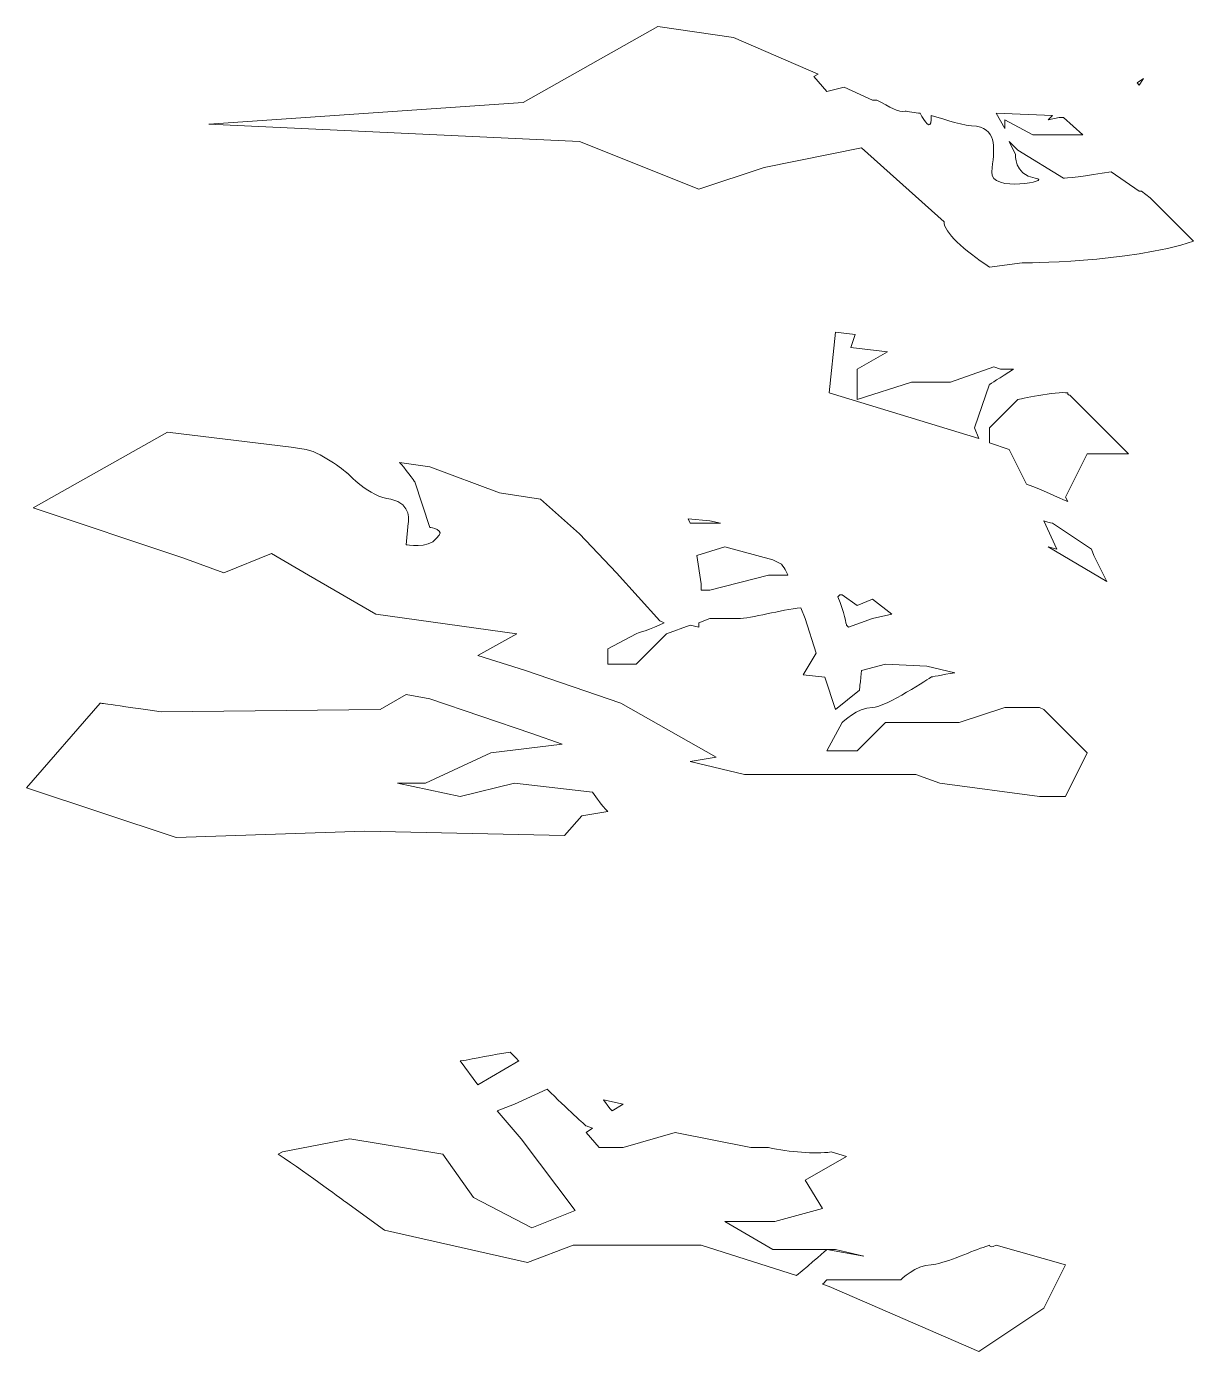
# Model space of a CAD drawing. Extents: x -2 to 9008, y -1000 to 0.
# Drawn here: x 2769.72 to 2775.1, y -692.84 to -686.73 of the extents above; entities that cross this region are included whole.
import ezdxf

# ---------------------------------------------------------------- set-up
doc = ezdxf.new("R2010")
doc.units = 0
doc.header["$MEASUREMENT"] = 0
doc.layers.add('Layer 1', color=7, linetype='Continuous')

# ---------------------------------------------------------------- blocks, each defined once
blk = doc.blocks.new('block 6')
at = {"layer": 'Layer 1', "lineweight": 0}
for points in [[(2774.840026855469, -686.9899902343805), (2774.869995117188, -686.9699707031305), (2774.849975585938, -687), (2774.840026855469, -686.9899902343805)], [(2774.47998046875, -687.1499633789099), (2774.5, -687.1499633789099), (2774.590026855469, -687.22998046875), (2774.359985351562, -687.22998046875), (2774.22998046875, -687.1599731445294), (2774.22998046875, -687.2000122070294), (2774.190002441406, -687.1300048828198), (2774.450012207031, -687.1400146484393), (2774.429992675781, -687.1599731445294), (2774.47998046875, -687.1499633789099)], [(2772.780029296875, -689.0199584960992), (2772.77001953125, -689), (2772.869995117188, -689.0100097656305), (2772.919982910156, -689.0199584960992), (2772.780029296875, -689.0199584960992)], [(2772.380004882812, -691.6799926757794), (2772.469970703125, -691.7000122070294), (2772.419982910156, -691.72998046875), (2772.409973144531, -691.7199707031305), (2772.380004882812, -691.6799926757794)]]:
    blk.add_lwpolyline(points, dxfattribs=at)
for points, knots in [([(2774.309997558594, -687.8200073242188), (2774.309997558594, -687.8200073242188), (2774.159973144531, -687.8399658203198), (2774.159973144531, -687.8399658203198), (2774.039978027344, -687.7600097656305), (2773.950012207031, -687.6799926757794), (2773.950012207031, -687.6300048828198), (2773.950012207031, -687.6300048828198), (2773.570007324219, -687.2899780273492), (2773.570007324219, -687.2899780273492), (2773.570007324219, -687.2899780273492), (2773.119995117188, -687.3800048828198), (2773.119995117188, -687.3800048828198), (2773.119995117188, -687.3800048828198), (2772.820007324219, -687.47998046875), (2772.820007324219, -687.47998046875), (2772.820007324219, -687.47998046875), (2772.27001953125, -687.2600097656305), (2772.27001953125, -687.2600097656305), (2772.27001953125, -687.2600097656305), (2770.559997558594, -687.1799926757794), (2770.559997558594, -687.1799926757794), (2770.559997558594, -687.1799926757794), (2772.010009765625, -687.0799560546893), (2772.010009765625, -687.0799560546893), (2772.010009765625, -687.0799560546893), (2772.630004882812, -686.72998046875), (2772.630004882812, -686.72998046875), (2772.630004882812, -686.72998046875), (2772.97998046875, -686.7799682617188), (2772.97998046875, -686.7799682617188), (2772.97998046875, -686.7799682617188), (2773.369995117188, -686.9500122070294), (2773.369995117188, -686.9500122070294), (2773.369995117188, -686.9500122070294), (2773.349975585938, -686.9599609375), (2773.349975585938, -686.9599609375), (2773.349975585938, -686.9599609375), (2773.409973144531, -687.0299682617188), (2773.409973144531, -687.0299682617188), (2773.409973144531, -687.0299682617188), (2773.489990234375, -687.0100097656305), (2773.489990234375, -687.0100097656305), (2773.489990234375, -687.0100097656305), (2773.619995117188, -687.0700073242188), (2773.619995117188, -687.0700073242188), (2773.619995117188, -687.0700073242188), (2773.640014648438, -687.0700073242188), (2773.640014648438, -687.0700073242188), (2773.700012207031, -687.0999755859393), (2773.739990234375, -687.1300048828198), (2773.77001953125, -687.1199951171893), (2773.780029296875, -687.1199951171893), (2773.820007324219, -687.1300048828198), (2773.840026855469, -687.1300048828198), (2773.859985351562, -687.1699829101599), (2773.890014648438, -687.2099609375), (2773.890014648438, -687.1599731445294), (2773.890014648438, -687.1599731445294), (2773.890014648438, -687.1499633789099), (2773.890014648438, -687.1400146484393), (2773.960021972656, -687.1599731445294), (2774.039978027344, -687.1900024414099), (2774.099975585938, -687.1900024414099), (2774.200012207031, -687.2099609375), (2774.179992675781, -687.2999877929688), (2774.169982910156, -687.3999633789099), (2774.159973144531, -687.5), (2774.460021972656, -687.4400024414099), (2774.369995117188, -687.4299926757794), (2774.27001953125, -687.4099731445294), (2774.280029296875, -687.3200073242188), (2774.280029296875, -687.3200073242188), (2774.280029296875, -687.3200073242188), (2774.25, -687.2600097656305), (2774.25, -687.2600097656305), (2774.25, -687.2600097656305), (2774.289978027344, -687.2999877929688), (2774.289978027344, -687.2999877929688), (2774.289978027344, -687.2999877929688), (2774.5, -687.4299926757794), (2774.5, -687.4299926757794), (2774.5, -687.4299926757794), (2774.609985351562, -687.4199829101599), (2774.719970703125, -687.3999633789099), (2774.719970703125, -687.3999633789099), (2774.849975585938, -687.4899902343805), (2774.849975585938, -687.4899902343805), (2774.849975585938, -687.4899902343805), (2774.859985351562, -687.4899902343805), (2774.859985351562, -687.4899902343805), (2774.859985351562, -687.4899902343805), (2774.900024414062, -687.5199584960992), (2774.900024414062, -687.5199584960992), (2774.900024414062, -687.5199584960992), (2775.099975585938, -687.7199707031305), (2775.099975585938, -687.7199707031305), (2774.799987792969, -687.8200073242188), (2774.309997558594, -687.8200073242188), (2774.309997558594, -687.8200073242188)], [0, 0, 0, 0, 1, 1, 1, 2, 2, 2, 3, 3, 3, 4, 4, 4, 5, 5, 5, 6, 6, 6, 7, 7, 7, 8, 8, 8, 9, 9, 9, 10, 10, 10, 11, 11, 11, 12, 12, 12, 13, 13, 13, 14, 14, 14, 15, 15, 15, 16, 16, 16, 17, 17, 17, 18, 18, 18, 19, 19, 19, 20, 20, 20, 21, 21, 21, 22, 22, 22, 23, 23, 23, 24, 24, 24, 25, 25, 25, 26, 26, 26, 27, 27, 27, 28, 28, 28, 29, 29, 29, 30, 30, 30, 31, 31, 31, 32, 32, 32, 33, 33, 33, 33]), ([(2774.109985351562, -688.6300048828198), (2774.109985351562, -688.6300048828198), (2773.419982910156, -688.4199829101599), (2773.419982910156, -688.4199829101599), (2773.419982910156, -688.4199829101599), (2773.450012207031, -688.1400146484393), (2773.450012207031, -688.1400146484393), (2773.450012207031, -688.1400146484393), (2773.539978027344, -688.1499633789099), (2773.539978027344, -688.1499633789099), (2773.539978027344, -688.1499633789099), (2773.52001953125, -688.2099609375), (2773.52001953125, -688.2099609375), (2773.52001953125, -688.2099609375), (2773.690002441406, -688.22998046875), (2773.690002441406, -688.22998046875), (2773.690002441406, -688.22998046875), (2773.549987792969, -688.3099975585992), (2773.549987792969, -688.3099975585992), (2773.549987792969, -688.3099975585992), (2773.549987792969, -688.4500122070294), (2773.549987792969, -688.4500122070294), (2773.549987792969, -688.4500122070294), (2773.799987792969, -688.3699951171893), (2773.799987792969, -688.3699951171893), (2773.799987792969, -688.3699951171893), (2773.97998046875, -688.3699951171893), (2773.97998046875, -688.3699951171893), (2773.97998046875, -688.3699951171893), (2774.179992675781, -688.2999877929688), (2774.179992675781, -688.2999877929688), (2774.179992675781, -688.2999877929688), (2774.210021972656, -688.3099975585992), (2774.210021972656, -688.3099975585992), (2774.210021972656, -688.3099975585992), (2774.27001953125, -688.3099975585992), (2774.27001953125, -688.3099975585992), (2774.210021972656, -688.3499755859393), (2774.159973144531, -688.3800048828198), (2774.159973144531, -688.3800048828198), (2774.159973144531, -688.3800048828198), (2774.090026855469, -688.5799560546893), (2774.090026855469, -688.5799560546893), (2774.090026855469, -688.5799560546893), (2774.109985351562, -688.6300048828198), (2774.109985351562, -688.6300048828198)], [0, 0, 0, 0, 1, 1, 1, 2, 2, 2, 3, 3, 3, 4, 4, 4, 5, 5, 5, 6, 6, 6, 7, 7, 7, 8, 8, 8, 9, 9, 9, 10, 10, 10, 11, 11, 11, 12, 12, 12, 13, 13, 13, 14, 14, 14, 15, 15, 15, 15]), ([(2774.609985351562, -688.7000122070294), (2774.609985351562, -688.7000122070294), (2774.510009765625, -688.8999633789099), (2774.510009765625, -688.8999633789099), (2774.510009765625, -688.8999633789099), (2774.52001953125, -688.9199829101599), (2774.52001953125, -688.9199829101599), (2774.469970703125, -688.8999633789099), (2774.409973144531, -688.8699951171893), (2774.330017089844, -688.8399658203198), (2774.330017089844, -688.8399658203198), (2774.25, -688.6799926757794), (2774.25, -688.6799926757794), (2774.25, -688.6799926757794), (2774.159973144531, -688.6499633789099), (2774.159973144531, -688.6499633789099), (2774.159973144531, -688.6199951171893), (2774.159973144531, -688.5799560546893), (2774.159973144531, -688.5799560546893), (2774.159973144531, -688.5799560546893), (2774.289978027344, -688.4500122070294), (2774.289978027344, -688.4500122070294), (2774.289978027344, -688.4500122070294), (2774.469970703125, -688.4099731445294), (2774.52001953125, -688.4199829101599), (2774.52001953125, -688.4199829101599), (2774.52001953125, -688.4299926757794), (2774.530029296875, -688.4299926757794), (2774.530029296875, -688.4299926757794), (2774.799987792969, -688.7000122070294), (2774.799987792969, -688.7000122070294), (2774.799987792969, -688.7000122070294), (2774.609985351562, -688.7000122070294), (2774.609985351562, -688.7000122070294)], [0, 0, 0, 0, 1, 1, 1, 2, 2, 2, 3, 3, 3, 4, 4, 4, 5, 5, 5, 6, 6, 6, 7, 7, 7, 8, 8, 8, 9, 9, 9, 10, 10, 10, 11, 11, 11, 11]), ([(2770.369995117188, -688.5999755859393), (2770.369995117188, -688.5999755859393), (2770.940002441406, -688.6699829101599), (2770.940002441406, -688.6699829101599), (2770.940002441406, -688.6699829101599), (2771.010009765625, -688.6799926757794), (2771.010009765625, -688.6799926757794), (2771.090026855469, -688.7000122070294), (2771.200012207031, -688.7899780273492), (2771.200012207031, -688.7899780273492), (2771.200012207031, -688.7899780273492), (2771.299987792969, -688.8999633789099), (2771.400024414062, -688.9099731445294), (2771.5, -688.9299926757794), (2771.47998046875, -689.0199584960992), (2771.47998046875, -689.0199584960992), (2771.47998046875, -689.0199584960992), (2771.469970703125, -689.1199951171893), (2771.469970703125, -689.1199951171893), (2771.469970703125, -689.1199951171893), (2771.570007324219, -689.1400146484393), (2771.609985351562, -689.0899658203198), (2771.659973144531, -689.0499877929688), (2771.580017089844, -689.0399780273492), (2771.580017089844, -689.0399780273492), (2771.580017089844, -689.0399780273492), (2771.510009765625, -688.8299560546893), (2771.510009765625, -688.8299560546893), (2771.510009765625, -688.8299560546893), (2771.460021972656, -688.7600097656305), (2771.440002441406, -688.7399902343805), (2771.440002441406, -688.7399902343805), (2771.580017089844, -688.7600097656305), (2771.580017089844, -688.7600097656305), (2771.580017089844, -688.7600097656305), (2771.900024414062, -688.8800048828198), (2771.900024414062, -688.8800048828198), (2771.900024414062, -688.8800048828198), (2772.090026855469, -688.9099731445294), (2772.090026855469, -688.9099731445294), (2772.090026855469, -688.9099731445294), (2772.27001953125, -689.0700073242188), (2772.27001953125, -689.0700073242188), (2772.27001953125, -689.0700073242188), (2772.440002441406, -689.25), (2772.440002441406, -689.25), (2772.440002441406, -689.25), (2772.640014648438, -689.4699707031305), (2772.640014648438, -689.4699707031305), (2772.640014648438, -689.4699707031305), (2772.659973144531, -689.47998046875), (2772.659973144531, -689.47998046875), (2772.599975585938, -689.5100097656305), (2772.530029296875, -689.5299682617188), (2772.530029296875, -689.5299682617188), (2772.530029296875, -689.5299682617188), (2772.400024414062, -689.5999755859393), (2772.400024414062, -689.5999755859393), (2772.400024414062, -689.5999755859393), (2772.400024414062, -689.6699829101599), (2772.400024414062, -689.6699829101599), (2772.400024414062, -689.6699829101599), (2772.530029296875, -689.6699829101599), (2772.530029296875, -689.6699829101599), (2772.530029296875, -689.6699829101599), (2772.669982910156, -689.5299682617188), (2772.669982910156, -689.5299682617188), (2772.669982910156, -689.5299682617188), (2772.780029296875, -689.4899902343805), (2772.780029296875, -689.4899902343805), (2772.780029296875, -689.4899902343805), (2772.820007324219, -689.5), (2772.820007324219, -689.5), (2772.820007324219, -689.5), (2772.820007324219, -689.47998046875), (2772.820007324219, -689.47998046875), (2772.820007324219, -689.47998046875), (2772.869995117188, -689.4599609375), (2772.869995117188, -689.4599609375), (2772.869995117188, -689.4599609375), (2772.919982910156, -689.4599609375), (2773, -689.4599609375), (2773.059997558594, -689.4599609375), (2773.200012207031, -689.4199829101599), (2773.289978027344, -689.4099731445294), (2773.289978027344, -689.4099731445294), (2773.309997558594, -689.4599609375), (2773.309997558594, -689.4599609375), (2773.309997558594, -689.4599609375), (2773.359985351562, -689.6199951171893), (2773.359985351562, -689.6199951171893), (2773.359985351562, -689.6199951171893), (2773.299987792969, -689.7199707031305), (2773.299987792969, -689.7199707031305), (2773.299987792969, -689.7199707031305), (2773.400024414062, -689.72998046875), (2773.400024414062, -689.72998046875), (2773.400024414062, -689.72998046875), (2773.450012207031, -689.8800048828198), (2773.450012207031, -689.8800048828198), (2773.450012207031, -689.8800048828198), (2773.559997558594, -689.7899780273492), (2773.559997558594, -689.7899780273492), (2773.559997558594, -689.7899780273492), (2773.559997558594, -689.7899780273492), (2773.570007324219, -689.7000122070294), (2773.570007324219, -689.7000122070294), (2773.679992675781, -689.6699829101599), (2773.679992675781, -689.6699829101599), (2773.679992675781, -689.6699829101599), (2773.869995117188, -689.6799926757794), (2773.869995117188, -689.6799926757794), (2773.869995117188, -689.6799926757794), (2774, -689.7099609375), (2774, -689.7099609375), (2773.940002441406, -689.7199707031305), (2773.890014648438, -689.72998046875), (2773.890014648438, -689.72998046875), (2773.890014648438, -689.72998046875), (2773.679992675781, -689.8699951171893), (2773.619995117188, -689.8699951171893), (2773.549987792969, -689.8699951171893), (2773.47998046875, -689.9400024414099), (2773.47998046875, -689.9400024414099), (2773.47998046875, -689.9400024414099), (2773.409973144531, -690.0700073242188), (2773.409973144531, -690.0700073242188), (2773.409973144531, -690.0700073242188), (2773.549987792969, -690.0700073242188), (2773.549987792969, -690.0700073242188), (2773.549987792969, -690.0700073242188), (2773.679992675781, -689.9400024414099), (2773.679992675781, -689.9400024414099), (2773.679992675781, -689.9400024414099), (2774.02001953125, -689.9400024414099), (2774.02001953125, -689.9400024414099), (2774.02001953125, -689.9400024414099), (2774.22998046875, -689.8699951171893), (2774.22998046875, -689.8699951171893), (2774.22998046875, -689.8699951171893), (2774.299987792969, -689.8699951171893), (2774.390014648438, -689.8699951171893), (2774.390014648438, -689.8699951171893), (2774.409973144531, -689.8800048828198), (2774.409973144531, -689.8800048828198), (2774.409973144531, -689.8800048828198), (2774.609985351562, -690.0799560546893), (2774.609985351562, -690.0799560546893), (2774.609985351562, -690.0799560546893), (2774.510009765625, -690.2799682617188), (2774.510009765625, -690.2799682617188), (2774.510009765625, -690.2799682617188), (2774.390014648438, -690.2799682617188), (2774.390014648438, -690.2799682617188), (2774.390014648438, -690.2799682617188), (2773.929992675781, -690.2199707031305), (2773.929992675781, -690.2199707031305), (2773.929992675781, -690.2199707031305), (2773.820007324219, -690.1799926757794), (2773.820007324219, -690.1799926757794), (2773.820007324219, -690.1799926757794), (2773.030029296875, -690.1799926757794), (2773.030029296875, -690.1799926757794), (2773.030029296875, -690.1799926757794), (2772.780029296875, -690.1199951171893), (2772.780029296875, -690.1199951171893), (2772.780029296875, -690.1199951171893), (2772.900024414062, -690.0999755859393), (2772.900024414062, -690.0999755859393), (2772.900024414062, -690.0999755859393), (2772.460021972656, -689.8499755859393), (2772.460021972656, -689.8499755859393), (2772.460021972656, -689.8499755859393), (2772.02001953125, -689.7000122070294), (2772.02001953125, -689.7000122070294), (2772.02001953125, -689.7000122070294), (2771.799987792969, -689.6300048828198), (2771.799987792969, -689.6300048828198), (2771.799987792969, -689.6300048828198), (2771.97998046875, -689.5299682617188), (2771.97998046875, -689.5299682617188), (2771.97998046875, -689.5299682617188), (2771.330017089844, -689.4400024414099), (2771.330017089844, -689.4400024414099), (2771.330017089844, -689.4400024414099), (2771.02001953125, -689.2600097656305), (2771.02001953125, -689.2600097656305), (2771.02001953125, -689.2600097656305), (2770.849975585938, -689.1599731445294), (2770.849975585938, -689.1599731445294), (2770.849975585938, -689.1599731445294), (2770.630004882812, -689.25), (2770.630004882812, -689.25), (2770.630004882812, -689.25), (2770.440002441406, -689.1799926757794), (2770.440002441406, -689.1799926757794), (2770.440002441406, -689.1799926757794), (2769.75, -688.9500122070294), (2769.75, -688.9500122070294), (2769.75, -688.9500122070294), (2770.369995117188, -688.5999755859393), (2770.369995117188, -688.5999755859393)], [0, 0, 0, 0, 1, 1, 1, 2, 2, 2, 3, 3, 3, 4, 4, 4, 5, 5, 5, 6, 6, 6, 7, 7, 7, 8, 8, 8, 9, 9, 9, 10, 10, 10, 11, 11, 11, 12, 12, 12, 13, 13, 13, 14, 14, 14, 15, 15, 15, 16, 16, 16, 17, 17, 17, 18, 18, 18, 19, 19, 19, 20, 20, 20, 21, 21, 21, 22, 22, 22, 23, 23, 23, 24, 24, 24, 25, 25, 25, 26, 26, 26, 27, 27, 27, 28, 28, 28, 29, 29, 29, 30, 30, 30, 31, 31, 31, 32, 32, 32, 33, 33, 33, 34, 34, 34, 35, 35, 35, 36, 36, 36, 37, 37, 37, 38, 38, 38, 39, 39, 39, 40, 40, 40, 41, 41, 41, 42, 42, 42, 43, 43, 43, 44, 44, 44, 45, 45, 45, 46, 46, 46, 47, 47, 47, 48, 48, 48, 49, 49, 49, 50, 50, 50, 51, 51, 51, 52, 52, 52, 53, 53, 53, 54, 54, 54, 55, 55, 55, 56, 56, 56, 57, 57, 57, 58, 58, 58, 59, 59, 59, 60, 60, 60, 61, 61, 61, 62, 62, 62, 63, 63, 63, 64, 64, 64, 65, 65, 65, 66, 66, 66, 67, 67, 67, 67]), ([(2774.409973144531, -689.0100097656305), (2774.440002441406, -689.0199584960992), (2774.450012207031, -689.0199584960992), (2774.450012207031, -689.0199584960992), (2774.450012207031, -689.0199584960992), (2774.630004882812, -689.1400146484393), (2774.630004882812, -689.1400146484393), (2774.630004882812, -689.1400146484393), (2774.640014648438, -689.1699829101599), (2774.640014648438, -689.1699829101599), (2774.640014648438, -689.1699829101599), (2774.700012207031, -689.2899780273492), (2774.700012207031, -689.2899780273492), (2774.700012207031, -689.2899780273492), (2774.429992675781, -689.1300048828198), (2774.429992675781, -689.1300048828198), (2774.429992675781, -689.1300048828198), (2774.469970703125, -689.1400146484393), (2774.469970703125, -689.1400146484393), (2774.469970703125, -689.1400146484393), (2774.409973144531, -689.0100097656305), (2774.409973144531, -689.0100097656305)], [0, 0, 0, 0, 1, 1, 1, 2, 2, 2, 3, 3, 3, 4, 4, 4, 5, 5, 5, 6, 6, 6, 7, 7, 7, 7]), ([(2772.809997558594, -689.1699829101599), (2772.809997558594, -689.1699829101599), (2772.940002441406, -689.1300048828198), (2772.940002441406, -689.1300048828198), (2772.940002441406, -689.1300048828198), (2773.159973144531, -689.1900024414099), (2773.159973144531, -689.1900024414099), (2773.159973144531, -689.1900024414099), (2773.200012207031, -689.2099609375), (2773.200012207031, -689.2099609375), (2773.219970703125, -689.22998046875), (2773.22998046875, -689.2600097656305), (2773.22998046875, -689.2600097656305), (2773.22998046875, -689.2600097656305), (2773.140014648438, -689.2600097656305), (2773.140014648438, -689.2600097656305), (2773.140014648438, -689.2600097656305), (2772.869995117188, -689.3299560546893), (2772.869995117188, -689.3299560546893), (2772.869995117188, -689.3299560546893), (2772.849975585938, -689.3299560546893), (2772.830017089844, -689.3299560546893), (2772.830017089844, -689.3299560546893), (2772.830017089844, -689.2999877929688), (2772.830017089844, -689.2999877929688), (2772.830017089844, -689.2999877929688), (2772.809997558594, -689.1699829101599), (2772.809997558594, -689.1699829101599)], [0, 0, 0, 0, 1, 1, 1, 2, 2, 2, 3, 3, 3, 4, 4, 4, 5, 5, 5, 6, 6, 6, 7, 7, 7, 8, 8, 8, 9, 9, 9, 9]), ([(2773.710021972656, -689.4400024414099), (2773.710021972656, -689.4400024414099), (2773.619995117188, -689.4599609375), (2773.619995117188, -689.4599609375), (2773.619995117188, -689.4599609375), (2773.510009765625, -689.5), (2773.510009765625, -689.5), (2773.510009765625, -689.5), (2773.5, -689.4899902343805), (2773.5, -689.4899902343805), (2773.5, -689.4899902343805), (2773.489990234375, -689.4299926757794), (2773.460021972656, -689.3599853515698), (2773.469970703125, -689.3499755859393), (2773.469970703125, -689.3499755859393), (2773.47998046875, -689.3499755859393), (2773.47998046875, -689.3499755859393), (2773.549987792969, -689.3999633789099), (2773.549987792969, -689.3999633789099), (2773.549987792969, -689.3999633789099), (2773.619995117188, -689.3699951171893), (2773.619995117188, -689.3699951171893), (2773.619995117188, -689.3699951171893), (2773.710021972656, -689.4400024414099), (2773.710021972656, -689.4400024414099)], [0, 0, 0, 0, 1, 1, 1, 2, 2, 2, 3, 3, 3, 4, 4, 4, 5, 5, 5, 6, 6, 6, 7, 7, 7, 8, 8, 8, 8]), ([(2770.059997558594, -689.8499755859393), (2770.059997558594, -689.8499755859393), (2770.059997558594, -689.8499755859393), (2770.340026855469, -689.8900146484393), (2770.340026855469, -689.8900146484393), (2771.349975585938, -689.8800048828198), (2771.349975585938, -689.8800048828198), (2771.349975585938, -689.8800048828198), (2771.469970703125, -689.8099975585992), (2771.469970703125, -689.8099975585992), (2771.469970703125, -689.8099975585992), (2771.580017089844, -689.8299560546893), (2771.580017089844, -689.8299560546893), (2771.580017089844, -689.8299560546893), (2772.049987792969, -689.9899902343805), (2772.049987792969, -689.9899902343805), (2772.049987792969, -689.9899902343805), (2772.190002441406, -690.0399780273492), (2772.190002441406, -690.0399780273492), (2772.190002441406, -690.0399780273492), (2771.859985351562, -690.0799560546893), (2771.859985351562, -690.0799560546893), (2771.859985351562, -690.0799560546893), (2771.559997558594, -690.2199707031305), (2771.559997558594, -690.2199707031305), (2771.559997558594, -690.2199707031305), (2771.429992675781, -690.2199707031305), (2771.429992675781, -690.2199707031305), (2771.429992675781, -690.2199707031305), (2771.719970703125, -690.2799682617188), (2771.719970703125, -690.2799682617188), (2771.719970703125, -690.2799682617188), (2771.969970703125, -690.2199707031305), (2771.969970703125, -690.2199707031305), (2771.969970703125, -690.2199707031305), (2772.330017089844, -690.2600097656305), (2772.330017089844, -690.2600097656305), (2772.349975585938, -690.2899780273492), (2772.369995117188, -690.3200073242188), (2772.400024414062, -690.3499755859393), (2772.400024414062, -690.3499755859393), (2772.280029296875, -690.3699951171893), (2772.280029296875, -690.3699951171893), (2772.280029296875, -690.3699951171893), (2772.200012207031, -690.4599609375), (2772.200012207031, -690.4599609375), (2772.200012207031, -690.4599609375), (2771.280029296875, -690.4400024414099), (2771.280029296875, -690.4400024414099), (2771.280029296875, -690.4400024414099), (2770.409973144531, -690.4699707031305), (2770.409973144531, -690.4699707031305), (2770.409973144531, -690.4699707031305), (2769.719970703125, -690.2399902343805), (2769.719970703125, -690.2399902343805), (2769.719970703125, -690.2399902343805), (2770.059997558594, -689.8499755859393), (2770.059997558594, -689.8499755859393)], [0, 0, 0, 0, 1, 1, 1, 2, 2, 2, 3, 3, 3, 4, 4, 4, 5, 5, 5, 6, 6, 6, 7, 7, 7, 8, 8, 8, 9, 9, 9, 10, 10, 10, 11, 11, 11, 12, 12, 12, 13, 13, 13, 14, 14, 14, 15, 15, 15, 16, 16, 16, 17, 17, 17, 18, 18, 18, 19, 19, 19, 19]), ([(2771.719970703125, -691.5), (2771.789978027344, -691.4899902343805), (2771.869995117188, -691.4699707031305), (2771.950012207031, -691.4599609375), (2771.960021972656, -691.4699707031305), (2771.97998046875, -691.4899902343805), (2771.989990234375, -691.5), (2771.989990234375, -691.5), (2771.799987792969, -691.6099853515698), (2771.799987792969, -691.6099853515698), (2771.799987792969, -691.6099853515698), (2771.719970703125, -691.5), (2771.719970703125, -691.5)], [0, 0, 0, 0, 1, 1, 1, 2, 2, 2, 3, 3, 3, 4, 4, 4, 4]), ([(2771.780029296875, -692.1300048828198), (2771.780029296875, -692.1300048828198), (2772.049987792969, -692.2699584960992), (2772.049987792969, -692.2699584960992), (2772.049987792969, -692.2699584960992), (2772.25, -692.1900024414099), (2772.25, -692.1900024414099), (2772.25, -692.1900024414099), (2772, -691.8599853515698), (2772, -691.8599853515698), (2772, -691.8599853515698), (2771.890014648438, -691.72998046875), (2771.890014648438, -691.72998046875), (2771.890014648438, -691.72998046875), (2771.969970703125, -691.7000122070294), (2771.969970703125, -691.7000122070294), (2771.969970703125, -691.7000122070294), (2772.119995117188, -691.6300048828198), (2772.119995117188, -691.6300048828198), (2772.210021972656, -691.7199707031305), (2772.299987792969, -691.7999877929688), (2772.299987792969, -691.7999877929688), (2772.299987792969, -691.7999877929688), (2772.330017089844, -691.8099975585992), (2772.330017089844, -691.8099975585992), (2772.330017089844, -691.8099975585992), (2772.299987792969, -691.8299560546893), (2772.299987792969, -691.8299560546893), (2772.299987792969, -691.8299560546893), (2772.359985351562, -691.8999633789099), (2772.359985351562, -691.8999633789099), (2772.359985351562, -691.8999633789099), (2772.469970703125, -691.8999633789099), (2772.469970703125, -691.8999633789099), (2772.469970703125, -691.8999633789099), (2772.710021972656, -691.8299560546893), (2772.710021972656, -691.8299560546893), (2772.710021972656, -691.8299560546893), (2773.059997558594, -691.8999633789099), (2773.059997558594, -691.8999633789099), (2773.059997558594, -691.8999633789099), (2773.140014648438, -691.8999633789099), (2773.140014648438, -691.8999633789099), (2773.239990234375, -691.9199829101599), (2773.349975585938, -691.9299926757794), (2773.429992675781, -691.9199829101599), (2773.429992675781, -691.9199829101599), (2773.5, -691.9400024414099), (2773.5, -691.9400024414099), (2773.5, -691.9400024414099), (2773.309997558594, -692.0499877929688), (2773.309997558594, -692.0499877929688), (2773.309997558594, -692.0499877929688), (2773.390014648438, -692.1799926757794), (2773.390014648438, -692.1799926757794), (2773.390014648438, -692.1799926757794), (2773.169982910156, -692.2399902343805), (2773.169982910156, -692.2399902343805), (2773.169982910156, -692.2399902343805), (2772.940002441406, -692.2399902343805), (2772.940002441406, -692.2399902343805), (2772.940002441406, -692.2399902343805), (2773.159973144531, -692.3699951171893), (2773.159973144531, -692.3699951171893), (2773.159973144531, -692.3699951171893), (2773.450012207031, -692.3699951171893), (2773.450012207031, -692.3699951171893), (2773.450012207031, -692.3699951171893), (2773.580017089844, -692.3999633789099), (2773.580017089844, -692.3999633789099), (2773.580017089844, -692.3999633789099), (2773.409973144531, -692.3699951171893), (2773.409973144531, -692.3699951171893), (2773.409973144531, -692.3699951171893), (2773.340026855469, -692.4299926757794), (2773.27001953125, -692.4899902343805), (2773.27001953125, -692.4899902343805), (2772.830017089844, -692.3499755859393), (2772.830017089844, -692.3499755859393), (2772.830017089844, -692.3499755859393), (2772.239990234375, -692.3499755859393), (2772.239990234375, -692.3499755859393), (2772.239990234375, -692.3499755859393), (2772.030029296875, -692.4299926757794), (2772.030029296875, -692.4299926757794), (2772.030029296875, -692.4299926757794), (2771.369995117188, -692.2799682617188), (2771.369995117188, -692.2799682617188), (2771.369995117188, -692.2799682617188), (2771.190002441406, -692.1499633789099), (2771.190002441406, -692.1499633789099), (2771.190002441406, -692.1499633789099), (2771.030029296875, -692.0299682617188), (2770.880004882812, -691.9299926757794), (2770.880004882812, -691.9299926757794), (2770.900024414062, -691.9199829101599), (2770.900024414062, -691.9199829101599), (2770.900024414062, -691.9199829101599), (2771.210021972656, -691.8599853515698), (2771.210021972656, -691.8599853515698), (2771.210021972656, -691.8599853515698), (2771.640014648438, -691.9299926757794), (2771.640014648438, -691.9299926757794), (2771.640014648438, -691.9299926757794), (2771.780029296875, -692.1300048828198), (2771.780029296875, -692.1300048828198)], [0, 0, 0, 0, 1, 1, 1, 2, 2, 2, 3, 3, 3, 4, 4, 4, 5, 5, 5, 6, 6, 6, 7, 7, 7, 8, 8, 8, 9, 9, 9, 10, 10, 10, 11, 11, 11, 12, 12, 12, 13, 13, 13, 14, 14, 14, 15, 15, 15, 16, 16, 16, 17, 17, 17, 18, 18, 18, 19, 19, 19, 20, 20, 20, 21, 21, 21, 22, 22, 22, 23, 23, 23, 24, 24, 24, 25, 25, 25, 26, 26, 26, 27, 27, 27, 28, 28, 28, 29, 29, 29, 30, 30, 30, 31, 31, 31, 32, 32, 32, 33, 33, 33, 34, 34, 34, 35, 35, 35, 35]), ([(2773.409973144531, -692.5100097656305), (2773.409973144531, -692.5100097656305), (2773.409973144531, -692.5100097656305), (2773.47998046875, -692.5100097656305), (2773.549987792969, -692.5100097656305), (2773.75, -692.5100097656305), (2773.75, -692.5100097656305), (2773.75, -692.5100097656305), (2773.820007324219, -692.4400024414099), (2773.890014648438, -692.4400024414099), (2773.940002441406, -692.4400024414099), (2774.070007324219, -692.3800048828198), (2774.130004882812, -692.3599853515698), (2774.130004882812, -692.3599853515698), (2774.159973144531, -692.3499755859393), (2774.159973144531, -692.3499755859393), (2774.159973144531, -692.3599853515698), (2774.169982910156, -692.3599853515698), (2774.190002441406, -692.3499755859393), (2774.190002441406, -692.3499755859393), (2774.510009765625, -692.4400024414099), (2774.510009765625, -692.4400024414099), (2774.510009765625, -692.4400024414099), (2774.409973144531, -692.6400146484393), (2774.409973144531, -692.6400146484393), (2774.409973144531, -692.6400146484393), (2774.109985351562, -692.8399658203198), (2774.109985351562, -692.8399658203198), (2774.109985351562, -692.8399658203198), (2773.419982910156, -692.5399780273492), (2773.419982910156, -692.5399780273492), (2773.419982910156, -692.5399780273492), (2773.390014648438, -692.5299682617188), (2773.390014648438, -692.5299682617188), (2773.400024414062, -692.5199584960992), (2773.409973144531, -692.5100097656305), (2773.409973144531, -692.5100097656305)], [0, 0, 0, 0, 1, 1, 1, 2, 2, 2, 3, 3, 3, 4, 4, 4, 5, 5, 5, 6, 6, 6, 7, 7, 7, 8, 8, 8, 9, 9, 9, 10, 10, 10, 11, 11, 11, 12, 12, 12, 12])]:
    blk.add_open_spline(points, degree=3, knots=knots, dxfattribs=at)
blk = doc.blocks.new('block 5')
at = {"layer": 'Layer 1'}
blk.add_blockref('block 6', (0, 0), dxfattribs=at)

msp = doc.modelspace()

# ---------------------------------------------------------------- block references
at = {"layer": 'Layer 1'}
msp.add_blockref('block 5', (0, 0), dxfattribs=at)

doc.saveas('drawing.dxf')
